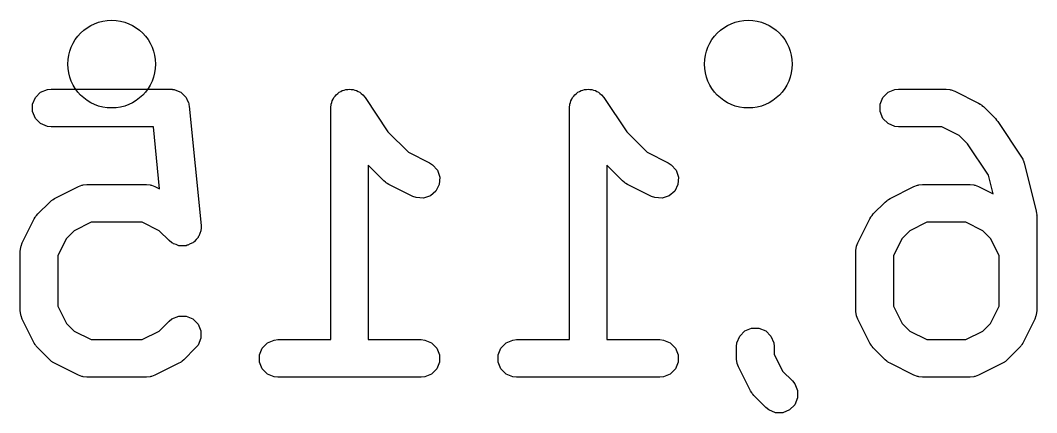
# Model space of a CAD drawing. Header units: inches. Extents: x -0.02 to 1.22, y 0 to 2.04.
# Drawn here: x 0.6754 to 0.835, y 1.8736 to 1.9352 of the extents above; entities that cross this region are included whole.
import ezdxf

# ---------------------------------------------------------------- set-up
doc = ezdxf.new("R2010")
doc.units = ezdxf.units.IN
doc.header["$MEASUREMENT"] = 0
doc.layers.add('BLACK', color=250, linetype='CONTINUOUS')

msp = doc.modelspace()

# ---------------------------------------------------------------- linework, layer by layer
at = {"layer": 'BLACK', "linetype": 'CONTINUOUS'}
for p, q in [((0.67778, 1.9231), (0.6786, 1.92392)), ((0.6786, 1.92392), (0.67966, 1.92436)), ((0.67966, 1.92436), (0.68024, 1.92442)), ((0.68024, 1.92442), (0.69899, 1.92442)), ((0.69899, 1.92442), (0.6992, 1.9244)), ((0.6992, 1.9244), (0.69927, 1.9244)), ((0.69927, 1.9244), (0.69934, 1.92438)), ((0.69934, 1.92438), (0.69956, 1.92436)), ((0.69956, 1.92436), (0.69996, 1.92419)), ((0.69996, 1.92419), (0.70038, 1.92407)), ((0.70038, 1.92407), (0.70049, 1.92398)), ((0.70049, 1.92398), (0.70063, 1.92392)), ((0.70063, 1.92392), (0.70093, 1.92361)), ((0.72502, 1.92355), (0.72526, 1.92371)), ((0.72526, 1.92371), (0.72547, 1.92392)), ((0.72547, 1.92392), (0.72574, 1.92403)), ((0.72574, 1.92403), (0.72598, 1.92419)), ((0.72598, 1.92419), (0.72627, 1.92425)), ((0.72627, 1.92425), (0.72653, 1.92436)), ((0.72653, 1.92436), (0.72683, 1.92436)), ((0.72683, 1.92436), (0.72711, 1.92442)), ((0.72711, 1.92442), (0.7274, 1.92436)), ((0.7274, 1.92436), (0.72769, 1.92436)), ((0.72769, 1.92436), (0.72796, 1.92425)), ((0.72796, 1.92425), (0.72824, 1.92419)), ((0.72824, 1.92419), (0.72848, 1.92403)), ((0.72848, 1.92403), (0.72875, 1.92392)), ((0.72875, 1.92392), (0.72896, 1.92371)), ((0.72896, 1.92371), (0.7292, 1.92355)), ((0.76252, 1.92355), (0.76276, 1.92371)), ((0.76276, 1.92371), (0.76296, 1.92392)), ((0.76296, 1.92392), (0.76323, 1.92403)), ((0.76323, 1.92403), (0.76348, 1.92419)), ((0.76348, 1.92419), (0.76376, 1.92425)), ((0.76376, 1.92425), (0.76403, 1.92436)), ((0.76403, 1.92436), (0.76432, 1.92436)), ((0.76432, 1.92436), (0.76461, 1.92442)), ((0.76461, 1.92442), (0.76489, 1.92436)), ((0.76489, 1.92436), (0.76518, 1.92436)), ((0.76518, 1.92436), (0.76545, 1.92425)), ((0.76545, 1.92425), (0.76574, 1.92419)), ((0.76574, 1.92419), (0.76598, 1.92403)), ((0.76598, 1.92403), (0.76624, 1.92392)), ((0.76624, 1.92392), (0.76645, 1.92371)), ((0.76645, 1.92371), (0.76669, 1.92355)), ((0.81089, 1.9231), (0.81171, 1.92392)), ((0.81171, 1.92392), (0.81277, 1.92436)), ((0.81277, 1.92436), (0.81335, 1.92442)), ((0.81335, 1.92442), (0.82085, 1.92442)), ((0.82085, 1.92442), (0.82142, 1.92436)), ((0.82142, 1.92436), (0.82152, 1.92432)), ((0.82152, 1.92432), (0.82163, 1.92431)), ((0.82163, 1.92431), (0.82217, 1.9241)), ((0.82217, 1.9241), (0.82592, 1.92223)), ((0.67734, 1.92204), (0.67778, 1.9231)), ((0.67734, 1.92089), (0.67734, 1.92204)), ((0.70093, 1.92361), (0.70127, 1.92334)), ((0.70127, 1.92334), (0.70134, 1.92321)), ((0.70134, 1.92321), (0.70144, 1.9231)), ((0.70144, 1.9231), (0.70161, 1.92271)), ((0.70161, 1.92271), (0.70181, 1.92233)), ((0.70181, 1.92233), (0.70186, 1.92211)), ((0.70186, 1.92211), (0.70188, 1.92204)), ((0.70188, 1.92204), (0.70188, 1.92197)), ((0.72416, 1.92147), (0.72421, 1.92204)), ((0.72421, 1.92204), (0.72432, 1.92231)), ((0.72432, 1.92231), (0.72438, 1.9226)), ((0.72438, 1.9226), (0.72454, 1.92284)), ((0.72454, 1.92284), (0.72465, 1.9231)), ((0.72465, 1.9231), (0.72486, 1.92331)), ((0.72486, 1.92331), (0.72502, 1.92355)), ((0.7292, 1.92355), (0.72956, 1.92311)), ((0.72956, 1.92311), (0.72956, 1.9231)), ((0.72956, 1.9231), (0.72956, 1.9231)), ((0.72956, 1.9231), (0.72957, 1.9231)), ((0.72957, 1.9231), (0.73315, 1.91772)), ((0.76165, 1.92147), (0.76171, 1.92204)), ((0.76171, 1.92204), (0.76182, 1.92231)), ((0.76182, 1.92231), (0.76188, 1.9226)), ((0.76188, 1.9226), (0.76204, 1.92284)), ((0.76204, 1.92284), (0.76215, 1.9231)), ((0.76215, 1.9231), (0.76236, 1.92331)), ((0.76236, 1.92331), (0.76252, 1.92355)), ((0.76669, 1.92355), (0.76706, 1.92311)), ((0.76706, 1.92311), (0.76706, 1.9231)), ((0.76706, 1.9231), (0.76706, 1.9231)), ((0.76706, 1.9231), (0.76706, 1.9231)), ((0.76706, 1.9231), (0.77065, 1.91772)), ((0.81045, 1.92204), (0.81089, 1.9231)), ((0.81045, 1.92089), (0.81045, 1.92204)), ((0.82592, 1.92223), (0.82617, 1.92207)), ((0.82617, 1.92207), (0.82624, 1.92204)), ((0.82624, 1.92204), (0.82632, 1.92198)), ((0.67778, 1.91982), (0.67734, 1.92089)), ((0.70188, 1.92197), (0.70193, 1.92176)), ((0.70193, 1.92176), (0.7038, 1.90301)), ((0.72416, 1.92146), (0.72416, 1.92147)), ((0.72416, 1.92147), (0.72416, 1.92147)), ((0.72416, 1.92147), (0.72416, 1.92147)), ((0.72416, 1.88505), (0.72416, 1.92146)), ((0.76165, 1.92146), (0.76165, 1.92147)), ((0.76165, 1.92147), (0.76165, 1.92147)), ((0.76165, 1.92147), (0.76165, 1.92147)), ((0.76165, 1.88505), (0.76165, 1.92146)), ((0.81089, 1.91982), (0.81045, 1.92089)), ((0.82632, 1.92198), (0.82641, 1.92192)), ((0.82641, 1.92192), (0.82646, 1.92186)), ((0.82646, 1.92186), (0.82668, 1.92168)), ((0.82668, 1.92168), (0.82856, 1.9198)), ((0.6786, 1.91901), (0.67778, 1.91982)), ((0.67966, 1.91857), (0.6786, 1.91901)), ((0.81171, 1.91901), (0.81089, 1.91982)), ((0.81277, 1.91857), (0.81171, 1.91901)), ((0.82856, 1.9198), (0.82856, 1.9198)), ((0.82856, 1.9198), (0.82856, 1.9198)), ((0.82856, 1.9198), (0.82875, 1.91957)), ((0.82875, 1.91957), (0.82893, 1.91935)), ((0.82893, 1.91935), (0.82893, 1.91935)), ((0.82893, 1.91935), (0.82893, 1.91935)), ((0.82893, 1.91935), (0.83268, 1.91373)), ((0.68024, 1.91851), (0.67966, 1.91857)), ((0.69632, 1.91851), (0.68024, 1.91851)), ((0.69729, 1.90874), (0.69632, 1.91851)), ((0.73315, 1.91772), (0.73636, 1.91452)), ((0.77065, 1.91772), (0.77385, 1.91452)), ((0.81335, 1.91851), (0.81277, 1.91857)), ((0.82015, 1.91851), (0.81335, 1.91851)), ((0.82285, 1.91716), (0.82015, 1.91851)), ((0.82418, 1.91583), (0.82285, 1.91716)), ((0.82748, 1.91088), (0.82418, 1.91583)), ((0.73636, 1.91452), (0.73968, 1.91286)), ((0.77385, 1.91452), (0.77717, 1.91286)), ((0.73252, 1.91), (0.73006, 1.91246)), ((0.73006, 1.91246), (0.73006, 1.88505)), ((0.73968, 1.91286), (0.74017, 1.91255)), ((0.74017, 1.91255), (0.74092, 1.91168)), ((0.77002, 1.91), (0.76756, 1.91246)), ((0.76756, 1.91246), (0.76756, 1.88505)), ((0.77717, 1.91286), (0.77766, 1.91255)), ((0.77766, 1.91255), (0.77842, 1.91168)), ((0.83268, 1.91373), (0.83285, 1.91341)), ((0.83285, 1.91341), (0.83289, 1.91335)), ((0.83289, 1.91335), (0.83292, 1.91328)), ((0.83292, 1.91328), (0.83295, 1.91322)), ((0.83295, 1.91322), (0.83296, 1.91315)), ((0.83296, 1.91315), (0.83309, 1.91281)), ((0.83309, 1.91281), (0.83496, 1.90531)), ((0.74092, 1.91168), (0.74129, 1.91058)), ((0.77842, 1.91168), (0.77878, 1.91058)), ((0.82821, 1.90796), (0.82748, 1.91088)), ((0.68454, 1.90911), (0.68508, 1.90931)), ((0.68508, 1.90931), (0.68519, 1.90932)), ((0.68519, 1.90932), (0.68529, 1.90936)), ((0.68529, 1.90936), (0.68586, 1.90942)), ((0.68586, 1.90942), (0.69524, 1.90942)), ((0.69524, 1.90942), (0.69581, 1.90936)), ((0.69581, 1.90936), (0.69591, 1.90932)), ((0.69591, 1.90932), (0.69602, 1.90931)), ((0.69602, 1.90931), (0.69656, 1.90911)), ((0.73275, 1.90982), (0.73252, 1.91)), ((0.7328, 1.90976), (0.73275, 1.90982)), ((0.73289, 1.9097), (0.7328, 1.90976)), ((0.73297, 1.90963), (0.73289, 1.9097)), ((0.73304, 1.9096), (0.73297, 1.90963)), ((0.73329, 1.90945), (0.73304, 1.9096)), ((0.73704, 1.90757), (0.73329, 1.90945)), ((0.74121, 1.90944), (0.74069, 1.9084)), ((0.74129, 1.91058), (0.74121, 1.90944)), ((0.77024, 1.90982), (0.77002, 1.91)), ((0.77029, 1.90976), (0.77024, 1.90982)), ((0.77038, 1.9097), (0.77029, 1.90976)), ((0.77046, 1.90963), (0.77038, 1.9097)), ((0.77054, 1.9096), (0.77046, 1.90963)), ((0.77078, 1.90945), (0.77054, 1.9096)), ((0.77453, 1.90757), (0.77078, 1.90945)), ((0.7787, 1.90944), (0.77819, 1.9084)), ((0.77878, 1.91058), (0.7787, 1.90944)), ((0.81578, 1.90911), (0.81632, 1.90931)), ((0.81632, 1.90931), (0.81642, 1.90932)), ((0.81642, 1.90932), (0.81652, 1.90936)), ((0.81652, 1.90936), (0.8171, 1.90942)), ((0.8171, 1.90942), (0.8246, 1.90942)), ((0.8246, 1.90942), (0.82517, 1.90936)), ((0.82517, 1.90936), (0.82527, 1.90932)), ((0.82527, 1.90932), (0.82538, 1.90931)), ((0.82538, 1.90931), (0.82592, 1.90911)), ((0.68079, 1.90723), (0.68454, 1.90911)), ((0.69656, 1.90911), (0.69729, 1.90874)), ((0.74069, 1.9084), (0.73982, 1.90765)), ((0.77819, 1.9084), (0.77732, 1.90765)), ((0.81203, 1.90723), (0.81578, 1.90911)), ((0.82592, 1.90911), (0.82821, 1.90796)), ((0.67815, 1.9048), (0.68003, 1.90668)), ((0.68003, 1.90668), (0.68025, 1.90686)), ((0.68025, 1.90686), (0.6803, 1.90692)), ((0.6803, 1.90692), (0.68039, 1.90698)), ((0.68039, 1.90698), (0.68047, 1.90705)), ((0.68047, 1.90705), (0.68055, 1.90708)), ((0.68055, 1.90708), (0.68079, 1.90723)), ((0.73758, 1.90737), (0.73704, 1.90757)), ((0.73873, 1.90729), (0.73758, 1.90737)), ((0.73982, 1.90765), (0.73873, 1.90729)), ((0.77507, 1.90737), (0.77453, 1.90757)), ((0.77622, 1.90729), (0.77507, 1.90737)), ((0.77732, 1.90765), (0.77622, 1.90729)), ((0.80939, 1.9048), (0.81126, 1.90668)), ((0.81126, 1.90668), (0.81149, 1.90686)), ((0.81149, 1.90686), (0.81154, 1.90692)), ((0.81154, 1.90692), (0.81163, 1.90698)), ((0.81163, 1.90698), (0.81171, 1.90705)), ((0.81171, 1.90705), (0.81178, 1.90708)), ((0.81178, 1.90708), (0.81203, 1.90723)), ((0.67785, 1.90444), (0.67791, 1.90453)), ((0.67791, 1.90453), (0.67797, 1.90458)), ((0.67797, 1.90458), (0.67815, 1.9048)), ((0.80908, 1.90444), (0.80914, 1.90453)), ((0.80914, 1.90453), (0.8092, 1.90458)), ((0.8092, 1.90458), (0.80939, 1.9048)), ((0.83496, 1.90531), (0.83498, 1.90521)), ((0.83498, 1.90521), (0.83499, 1.90517)), ((0.83499, 1.90517), (0.83501, 1.90495)), ((0.83501, 1.90495), (0.83505, 1.90473)), ((0.83505, 1.90473), (0.83504, 1.90469)), ((0.83504, 1.90469), (0.83505, 1.90459)), ((0.83505, 1.90459), (0.83505, 1.88959)), ((0.67572, 1.90029), (0.6776, 1.90404)), ((0.6776, 1.90404), (0.67775, 1.90428)), ((0.67775, 1.90428), (0.67778, 1.90436)), ((0.67778, 1.90436), (0.67785, 1.90444)), ((0.68656, 1.90351), (0.68386, 1.90216)), ((0.69454, 1.90351), (0.68656, 1.90351)), ((0.69724, 1.90216), (0.69454, 1.90351)), ((0.7038, 1.90301), (0.7038, 1.90243)), ((0.80696, 1.90029), (0.80883, 1.90404)), ((0.80883, 1.90404), (0.80899, 1.90428)), ((0.80899, 1.90428), (0.80902, 1.90436)), ((0.80902, 1.90436), (0.80908, 1.90444)), ((0.81779, 1.90351), (0.8151, 1.90216)), ((0.8239, 1.90351), (0.81779, 1.90351)), ((0.8266, 1.90216), (0.8239, 1.90351)), ((0.68386, 1.90216), (0.68267, 1.90097)), ((0.69877, 1.90063), (0.69724, 1.90216)), ((0.70347, 1.90133), (0.70337, 1.90121)), ((0.70359, 1.90174), (0.70347, 1.90133)), ((0.70376, 1.90214), (0.70359, 1.90174)), ((0.7038, 1.90243), (0.70376, 1.90229)), ((0.70376, 1.90229), (0.70376, 1.90214)), ((0.8151, 1.90216), (0.8139, 1.90097)), ((0.82779, 1.90097), (0.8266, 1.90216)), ((0.67551, 1.89964), (0.67552, 1.89975)), ((0.67552, 1.89975), (0.67572, 1.90029)), ((0.68267, 1.90097), (0.68132, 1.89827)), ((0.69922, 1.90026), (0.69877, 1.90063)), ((0.69936, 1.9002), (0.69922, 1.90026)), ((0.69947, 1.90011), (0.69936, 1.9002)), ((0.69989, 1.89999), (0.69947, 1.90011)), ((0.70029, 1.89982), (0.69989, 1.89999)), ((0.70043, 1.89982), (0.70029, 1.89982)), ((0.70058, 1.89978), (0.70043, 1.89982)), ((0.70101, 1.89982), (0.70058, 1.89978)), ((0.70144, 1.89982), (0.70101, 1.89982)), ((0.70158, 1.89988), (0.70144, 1.89982)), ((0.70172, 1.89989), (0.70158, 1.89988)), ((0.7021, 1.9001), (0.70172, 1.89989)), ((0.7025, 1.90026), (0.7021, 1.9001)), ((0.70261, 1.90037), (0.7025, 1.90026)), ((0.70274, 1.90044), (0.70261, 1.90037)), ((0.70301, 1.90077), (0.70274, 1.90044)), ((0.70332, 1.90108), (0.70301, 1.90077)), ((0.70337, 1.90121), (0.70332, 1.90108)), ((0.80674, 1.89964), (0.80675, 1.89975)), ((0.80675, 1.89975), (0.80696, 1.90029)), ((0.8139, 1.90097), (0.81255, 1.89827)), ((0.82914, 1.89827), (0.82779, 1.90097)), ((0.67541, 1.89897), (0.67547, 1.89954)), ((0.67541, 1.88959), (0.67541, 1.89897)), ((0.67547, 1.89954), (0.67551, 1.89964)), ((0.68132, 1.89827), (0.68132, 1.89029)), ((0.80665, 1.89897), (0.8067, 1.89954)), ((0.80665, 1.88959), (0.80665, 1.89897)), ((0.8067, 1.89954), (0.80674, 1.89964)), ((0.81255, 1.89827), (0.81255, 1.89029)), ((0.82914, 1.89029), (0.82914, 1.89827)), ((0.68132, 1.89029), (0.68267, 1.88759)), ((0.81255, 1.89029), (0.8139, 1.88759)), ((0.82779, 1.88759), (0.82914, 1.89029)), ((0.67547, 1.88902), (0.67541, 1.88959)), ((0.67551, 1.88892), (0.67547, 1.88902)), ((0.67552, 1.88881), (0.67551, 1.88892)), ((0.67572, 1.88827), (0.67552, 1.88881)), ((0.69922, 1.8883), (0.70029, 1.88874)), ((0.70029, 1.88874), (0.70144, 1.88874)), ((0.70144, 1.88874), (0.7025, 1.8883)), ((0.8067, 1.88902), (0.80665, 1.88959)), ((0.80674, 1.88892), (0.8067, 1.88902)), ((0.80675, 1.88881), (0.80674, 1.88892)), ((0.80696, 1.88827), (0.80675, 1.88881)), ((0.83494, 1.88881), (0.83474, 1.88827)), ((0.83495, 1.88892), (0.83494, 1.88881)), ((0.83499, 1.88902), (0.83495, 1.88892)), ((0.83505, 1.88959), (0.83499, 1.88902)), ((0.6776, 1.88452), (0.67572, 1.88827)), ((0.68267, 1.88759), (0.68386, 1.8864)), ((0.69724, 1.8864), (0.69877, 1.88793)), ((0.69877, 1.88793), (0.69922, 1.8883)), ((0.7025, 1.8883), (0.70332, 1.88748)), ((0.70332, 1.88748), (0.70376, 1.88642)), ((0.80883, 1.88452), (0.80696, 1.88827)), ((0.8139, 1.88759), (0.8151, 1.8864)), ((0.8266, 1.8864), (0.82779, 1.88759)), ((0.83474, 1.88827), (0.83286, 1.88452)), ((0.68386, 1.8864), (0.68656, 1.88505)), ((0.69454, 1.88505), (0.69724, 1.8864)), ((0.70376, 1.88642), (0.70376, 1.88527)), ((0.78796, 1.88454), (0.7884, 1.88561)), ((0.7884, 1.88561), (0.78921, 1.88642)), ((0.78921, 1.88642), (0.79028, 1.88686)), ((0.79028, 1.88686), (0.79143, 1.88686)), ((0.79143, 1.88686), (0.79249, 1.88642)), ((0.79249, 1.88642), (0.79331, 1.88561)), ((0.79331, 1.88561), (0.79375, 1.88454)), ((0.8151, 1.8864), (0.81779, 1.88505)), ((0.8239, 1.88505), (0.8266, 1.8864)), ((0.67775, 1.88427), (0.6776, 1.88452)), ((0.67778, 1.8842), (0.67775, 1.88427)), ((0.67785, 1.88412), (0.67778, 1.8842)), ((0.67791, 1.88403), (0.67785, 1.88412)), ((0.67797, 1.88398), (0.67791, 1.88403)), ((0.67815, 1.88376), (0.67797, 1.88398)), ((0.68003, 1.88188), (0.67815, 1.88376)), ((0.68656, 1.88505), (0.69454, 1.88505)), ((0.70295, 1.88376), (0.70108, 1.88188)), ((0.70332, 1.8842), (0.70295, 1.88376)), ((0.70376, 1.88527), (0.70332, 1.8842)), ((0.71296, 1.88267), (0.71341, 1.88373)), ((0.71341, 1.88373), (0.71422, 1.88455)), ((0.71422, 1.88455), (0.71528, 1.88499)), ((0.71528, 1.88499), (0.71586, 1.88505)), ((0.71586, 1.88505), (0.72416, 1.88505)), ((0.73006, 1.88505), (0.73836, 1.88505)), ((0.73836, 1.88505), (0.73893, 1.88499)), ((0.73893, 1.88499), (0.74, 1.88455)), ((0.74, 1.88455), (0.74081, 1.88373)), ((0.74081, 1.88373), (0.74125, 1.88267)), ((0.75046, 1.88267), (0.7509, 1.88373)), ((0.7509, 1.88373), (0.75172, 1.88455)), ((0.75172, 1.88455), (0.75278, 1.88499)), ((0.75278, 1.88499), (0.75336, 1.88505)), ((0.75336, 1.88505), (0.76165, 1.88505)), ((0.76756, 1.88505), (0.77585, 1.88505)), ((0.77585, 1.88505), (0.77643, 1.88499)), ((0.77643, 1.88499), (0.77749, 1.88455)), ((0.77749, 1.88455), (0.77831, 1.88373)), ((0.77831, 1.88373), (0.77875, 1.88267)), ((0.7879, 1.88397), (0.78796, 1.88454)), ((0.7879, 1.88209), (0.7879, 1.88397)), ((0.79375, 1.88454), (0.7938, 1.88397)), ((0.7938, 1.88397), (0.7938, 1.88279)), ((0.80899, 1.88427), (0.80883, 1.88452)), ((0.80902, 1.8842), (0.80899, 1.88427)), ((0.80908, 1.88412), (0.80902, 1.8842)), ((0.80914, 1.88403), (0.80908, 1.88412)), ((0.8092, 1.88398), (0.80914, 1.88403)), ((0.80939, 1.88376), (0.8092, 1.88398)), ((0.81126, 1.88188), (0.80939, 1.88376)), ((0.81779, 1.88505), (0.8239, 1.88505)), ((0.83231, 1.88376), (0.83043, 1.88188)), ((0.83249, 1.88398), (0.83231, 1.88376)), ((0.83255, 1.88403), (0.83249, 1.88398)), ((0.83261, 1.88412), (0.83255, 1.88403)), ((0.83268, 1.8842), (0.83261, 1.88412)), ((0.83271, 1.88427), (0.83268, 1.8842)), ((0.83286, 1.88452), (0.83271, 1.88427)), ((0.71296, 1.88152), (0.71296, 1.88267)), ((0.74125, 1.88267), (0.74125, 1.88152)), ((0.75046, 1.88152), (0.75046, 1.88267)), ((0.77875, 1.88267), (0.77875, 1.88152)), ((0.7938, 1.88279), (0.79515, 1.88009)), ((0.68025, 1.88169), (0.68003, 1.88188)), ((0.6803, 1.88164), (0.68025, 1.88169)), ((0.68039, 1.88158), (0.6803, 1.88164)), ((0.68047, 1.88151), (0.68039, 1.88158)), ((0.68055, 1.88148), (0.68047, 1.88151)), ((0.68079, 1.88133), (0.68055, 1.88148)), ((0.68454, 1.87945), (0.68079, 1.88133)), ((0.70031, 1.88133), (0.69656, 1.87945)), ((0.70056, 1.88148), (0.70031, 1.88133)), ((0.70063, 1.88151), (0.70056, 1.88148)), ((0.70071, 1.88158), (0.70063, 1.88151)), ((0.7008, 1.88164), (0.70071, 1.88158)), ((0.70085, 1.88169), (0.7008, 1.88164)), ((0.70108, 1.88188), (0.70085, 1.88169)), ((0.71341, 1.88045), (0.71296, 1.88152)), ((0.74125, 1.88152), (0.74081, 1.88045)), ((0.7509, 1.88045), (0.75046, 1.88152)), ((0.77875, 1.88152), (0.77831, 1.88045)), ((0.78796, 1.88152), (0.7879, 1.88209)), ((0.788, 1.88142), (0.78796, 1.88152)), ((0.788, 1.88131), (0.788, 1.88142)), ((0.78821, 1.88077), (0.788, 1.88131)), ((0.79008, 1.87702), (0.78821, 1.88077)), ((0.81149, 1.88169), (0.81126, 1.88188)), ((0.81154, 1.88164), (0.81149, 1.88169)), ((0.81163, 1.88158), (0.81154, 1.88164)), ((0.81171, 1.88151), (0.81163, 1.88158)), ((0.81178, 1.88148), (0.81171, 1.88151)), ((0.81203, 1.88133), (0.81178, 1.88148)), ((0.81578, 1.87945), (0.81203, 1.88133)), ((0.82967, 1.88133), (0.82592, 1.87945)), ((0.82991, 1.88148), (0.82967, 1.88133)), ((0.82999, 1.88151), (0.82991, 1.88148)), ((0.83007, 1.88158), (0.82999, 1.88151)), ((0.83016, 1.88164), (0.83007, 1.88158)), ((0.83021, 1.88169), (0.83016, 1.88164)), ((0.83043, 1.88188), (0.83021, 1.88169)), ((0.68508, 1.87925), (0.68454, 1.87945)), ((0.68519, 1.87924), (0.68508, 1.87925)), ((0.68529, 1.8792), (0.68519, 1.87924)), ((0.68586, 1.87914), (0.68529, 1.8792)), ((0.69524, 1.87914), (0.68586, 1.87914)), ((0.69581, 1.8792), (0.69524, 1.87914)), ((0.69591, 1.87924), (0.69581, 1.8792)), ((0.69602, 1.87925), (0.69591, 1.87924)), ((0.69656, 1.87945), (0.69602, 1.87925)), ((0.71422, 1.87964), (0.71341, 1.88045)), ((0.71528, 1.8792), (0.71422, 1.87964)), ((0.71586, 1.87914), (0.71528, 1.8792)), ((0.73836, 1.87914), (0.71586, 1.87914)), ((0.73893, 1.8792), (0.73836, 1.87914)), ((0.74, 1.87964), (0.73893, 1.8792)), ((0.74081, 1.88045), (0.74, 1.87964)), ((0.75172, 1.87964), (0.7509, 1.88045)), ((0.75278, 1.8792), (0.75172, 1.87964)), ((0.75336, 1.87914), (0.75278, 1.8792)), ((0.77585, 1.87914), (0.75336, 1.87914)), ((0.77643, 1.8792), (0.77585, 1.87914)), ((0.77749, 1.87964), (0.77643, 1.8792)), ((0.77831, 1.88045), (0.77749, 1.87964)), ((0.79515, 1.88009), (0.79669, 1.87856)), ((0.81632, 1.87925), (0.81578, 1.87945)), ((0.81642, 1.87924), (0.81632, 1.87925)), ((0.81652, 1.8792), (0.81642, 1.87924)), ((0.8171, 1.87914), (0.81652, 1.8792)), ((0.8246, 1.87914), (0.8171, 1.87914)), ((0.82517, 1.8792), (0.8246, 1.87914)), ((0.82527, 1.87924), (0.82517, 1.8792)), ((0.82538, 1.87925), (0.82527, 1.87924)), ((0.82592, 1.87945), (0.82538, 1.87925)), ((0.79669, 1.87856), (0.79706, 1.87811)), ((0.79706, 1.87811), (0.7975, 1.87705)), ((0.79024, 1.87678), (0.79008, 1.87702)), ((0.79027, 1.8767), (0.79024, 1.87678)), ((0.79034, 1.87662), (0.79027, 1.8767)), ((0.79039, 1.87653), (0.79034, 1.87662)), ((0.79045, 1.87648), (0.79039, 1.87653)), ((0.79064, 1.87626), (0.79045, 1.87648)), ((0.79251, 1.87438), (0.79064, 1.87626)), ((0.7975, 1.87589), (0.79706, 1.87483)), ((0.7975, 1.87705), (0.7975, 1.87589)), ((0.79296, 1.87401), (0.79251, 1.87438)), ((0.79706, 1.87483), (0.79624, 1.87401)), ((0.79402, 1.87357), (0.79296, 1.87401)), ((0.79518, 1.87357), (0.79402, 1.87357)), ((0.79624, 1.87401), (0.79518, 1.87357))]:
    msp.add_line(p, q, dxfattribs=at)
at = {"layer": 'BLACK'}
for centre in [(0.68976, 1.92835), (0.68976, 1.92835), (0.78976, 1.92835), (0.78976, 1.92835)]:
    msp.add_circle(centre, 0.00689, dxfattribs=at)

doc.saveas('drawing.dxf')
